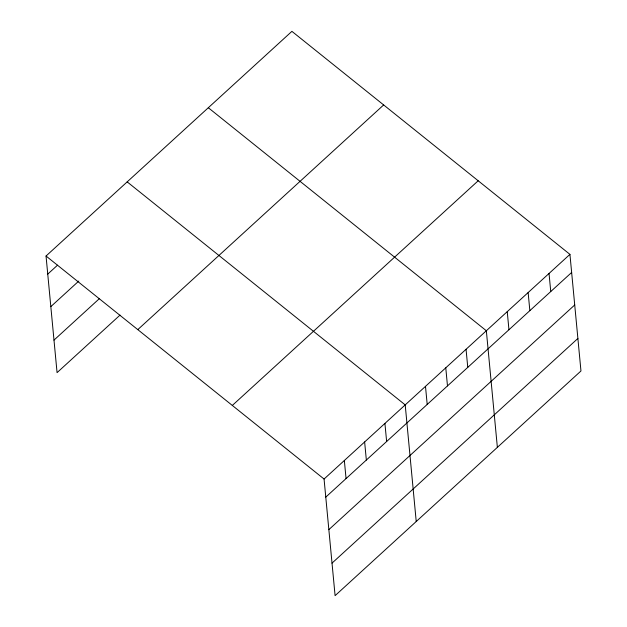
<?xml version="1.0" encoding="UTF-8"?>
<svg xmlns="http://www.w3.org/2000/svg" width="627" height="627" viewBox="0 0 627 627"><rect width="100%" height="100%" fill="white"/><g stroke="black" fill="none" stroke-linecap="round" stroke-linejoin="round"><path stroke-width="0.94" d="M46.037 256.02L291.908 31.35L569.935 254.366L580.963 370.98L335.092 595.65L324.065 479.036L46.037 256.02L57.065 372.634L120.016 315.115M47.746 274.109L57.543 265.166M50.818 306.627L78.798 281.061M53.985 340.124L99.45 298.577M137.791 329.614L383.661 104.944M232.319 405.442L478.189 180.772M324.065 479.036L569.935 254.366M325.774 497.125L571.652 272.455M328.846 529.635L574.724 304.965M332.012 563.14L577.89 338.462M208.313 107.734L486.34 330.75L497.368 447.364M127.179 181.877L405.207 404.893L416.226 521.507M549.04 273.458L550.749 291.555M528.138 292.558L529.846 310.647M507.243 311.658L508.952 329.747M466.057 349.286L467.766 367.375M445.773 367.822L447.482 385.911M425.49 386.357L427.199 404.446M384.923 423.429L386.632 441.518M364.632 441.964L366.348 460.053M344.348 460.5L346.057 478.589"/></g></svg>
